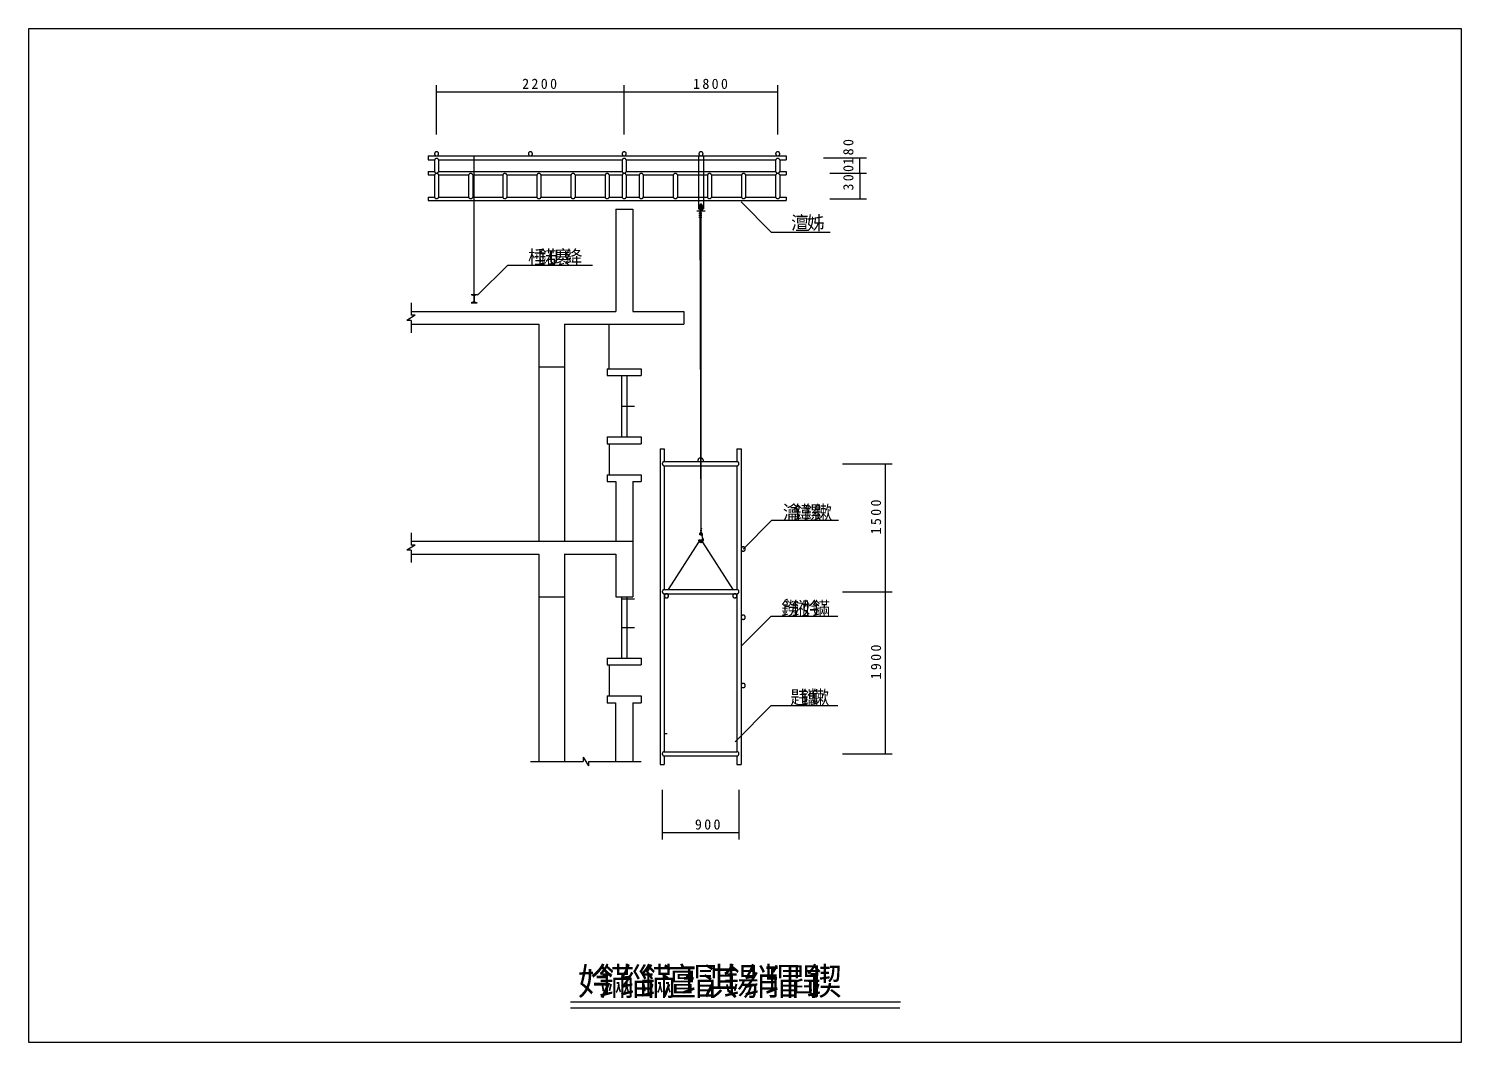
# Model space of a CAD drawing. Header units: metres. Extents: x 0 to 420, y 0 to 297.
import ezdxf

# ---------------------------------------------------------------- set-up
doc = ezdxf.new("R2010")
doc.units = ezdxf.units.M
doc.layers.add(' ', color=7, linetype='Continuous')
doc.layers.add('1651', color=7, linetype='Continuous')

msp = doc.modelspace()

# ---------------------------------------------------------------- linework, layer by layer
at = {"layer": ' '}
for p, q in [((119.59, 265.95), (119.59, 280.45)), ((119.59, 278.45), (174.59, 278.45)), ((174.59, 265.95), (174.59, 280.45)), ((174.59, 265.95), (174.59, 280.45)), ((174.59, 278.45), (219.59, 278.45)), ((219.59, 265.95), (219.59, 280.45)), ((117.1, 259.73), (222.09, 259.73)), ((117.1, 259.73), (117.1, 258.53)), ((117.1, 258.53), (118.99, 258.53)), ((118.99, 258.53), (118.99, 255.13)), ((120.19, 258.53), (173.99, 258.53)), ((120.19, 258.53), (120.19, 255.13)), ((130.59, 216.63), (130.59, 259.73)), ((173.99, 258.53), (173.99, 255.13)), ((175.19, 258.53), (218.99, 258.53)), ((175.19, 258.53), (175.19, 255.13)), ((196.34, 259.73), (196.34, 244.23)), ((196.34, 259.73), (197.84, 259.73)), ((197.84, 259.73), (197.84, 244.23)), ((218.99, 258.53), (218.99, 255.13)), ((220.19, 258.53), (222.09, 258.53)), ((220.19, 258.53), (220.19, 255.13)), ((222.09, 259.73), (222.09, 258.53)), ((233.03, 259.13), (245.65, 259.13)), ((243.65, 254.63), (243.65, 259.13)), ((117.1, 255.13), (117.1, 254.13)), ((117.1, 255.13), (118.99, 255.13)), ((117.1, 254.13), (118.99, 254.13)), ((118.99, 254.13), (118.99, 247.63)), ((120.19, 255.13), (173.99, 255.13)), ((120.19, 254.13), (120.19, 247.63)), ((120.19, 254.13), (128.99, 254.13)), ((128.99, 254.13), (128.99, 247.63)), ((130.19, 254.13), (130.19, 247.63)), ((130.19, 254.13), (138.99, 254.13)), ((138.99, 254.13), (138.99, 247.63)), ((140.19, 254.13), (148.99, 254.13)), ((140.19, 254.13), (140.19, 247.63)), ((148.99, 254.13), (148.99, 247.63)), ((150.19, 254.13), (158.99, 254.13)), ((150.19, 254.13), (150.19, 247.63)), ((158.99, 254.13), (158.99, 247.63)), ((160.19, 254.13), (168.99, 254.13)), ((160.19, 254.13), (160.19, 247.63)), ((168.99, 254.13), (168.99, 247.63)), ((170.19, 254.13), (173.99, 254.13)), ((170.19, 254.13), (170.19, 247.63)), ((173.99, 254.13), (173.99, 247.63)), ((175.19, 255.13), (218.99, 255.13)), ((175.19, 254.13), (178.99, 254.13)), ((175.19, 254.13), (175.19, 247.63)), ((178.99, 254.13), (178.99, 247.63)), ((180.19, 254.13), (180.19, 247.63)), ((180.19, 254.13), (188.99, 254.13)), ((188.99, 254.13), (188.99, 247.63)), ((190.19, 254.13), (198.99, 254.13)), ((190.19, 254.13), (190.19, 247.63)), ((198.99, 254.13), (198.99, 247.63)), ((200.19, 254.13), (208.99, 254.13)), ((200.19, 254.13), (200.19, 247.63)), ((208.99, 254.13), (208.99, 247.63)), ((210.19, 254.13), (218.99, 254.13)), ((210.19, 254.13), (210.19, 247.63)), ((218.99, 254.13), (218.99, 247.63)), ((220.19, 255.13), (222.09, 255.13)), ((220.19, 254.13), (222.09, 254.13)), ((220.19, 254.13), (220.19, 247.63)), ((222.09, 255.13), (222.09, 254.13)), ((234.91, 254.63), (245.65, 254.63)), ((234.91, 254.63), (245.65, 254.63)), ((243.65, 254.63), (243.65, 247.13)), ((117.1, 247.63), (118.99, 247.63)), ((117.1, 247.63), (117.1, 246.63)), ((117.1, 246.63), (222.09, 246.63)), ((120.19, 247.63), (128.99, 247.63)), ((130.19, 247.63), (138.99, 247.63)), ((140.19, 247.63), (148.99, 247.63)), ((150.19, 247.63), (158.99, 247.63)), ((160.19, 247.63), (168.99, 247.63)), ((170.19, 247.63), (173.99, 247.63)), ((175.19, 247.63), (178.99, 247.63)), ((180.19, 247.63), (188.99, 247.63)), ((190.19, 247.63), (198.99, 247.63)), ((195.84, 243.61), (198.34, 243.61)), ((196.34, 244.23), (197.84, 244.23)), ((196.73, 245.23), (197.09, 148.92)), ((197.09, 245.23), (197.09, 148.92)), ((197.09, 245.23), (197.09, 243.61)), ((197.45, 245.23), (197.45, 243.61)), ((200.19, 247.63), (208.99, 247.63)), ((208.84, 246.23), (217.68, 237.39)), ((210.19, 247.63), (218.99, 247.63)), ((220.19, 247.63), (222.09, 247.63)), ((222.09, 247.63), (222.09, 246.63)), ((234.91, 247.13), (245.65, 247.13)), ((196.48, 242.98), (197.34, 242.98)), ((196.48, 242.36), (197.34, 242.36)), ((196.48, 241.73), (197.34, 241.73)), ((217.68, 237.39), (234.98, 237.39)), ((131.59, 218.87), (140.43, 227.71)), ((140.43, 227.71), (165.32, 227.71)), ((129.74, 219.13), (130.43, 218.84)), ((129.74, 219.13), (131.44, 219.13)), ((130.53, 218.69), (130.53, 217.07)), ((130.64, 218.69), (130.64, 217.07)), ((131.44, 219.13), (130.74, 218.84)), ((130.43, 216.92), (129.74, 216.63)), ((129.74, 216.63), (131.44, 216.63)), ((130.74, 216.92), (131.44, 216.63)), ((185.14, 173.89), (185.14, 81.39)), ((185.14, 173.89), (186.34, 173.89)), ((186.34, 173.89), (186.34, 170.14)), ((207.64, 173.89), (207.64, 170.14)), ((207.64, 173.89), (208.84, 173.89)), ((208.84, 173.89), (208.84, 81.39)), ((186.34, 170.14), (207.64, 170.14)), ((186.34, 168.94), (186.34, 132.64)), ((186.34, 168.94), (207.64, 168.94)), ((207.64, 168.94), (207.64, 132.64)), ((238.63, 169.54), (253.13, 169.54)), ((251.13, 169.54), (251.13, 132.04)), ((209.47, 144.54), (217.88, 152.96)), ((217.88, 152.96), (237.45, 152.96)), ((196.84, 149.92), (197.34, 149.92)), ((197.09, 149.92), (197.34, 150.76)), ((187.59, 132.64), (196.44, 146.5)), ((197.54, 146.5), (206.39, 132.64)), ((186.34, 132.64), (207.64, 132.64)), ((186.34, 131.44), (186.34, 85.14)), ((186.34, 131.44), (207.64, 131.44)), ((207.64, 131.44), (207.64, 85.14)), ((238.63, 132.04), (253.13, 132.04)), ((238.63, 132.04), (253.13, 132.04)), ((251.13, 132.04), (251.13, 84.54)), ((208.84, 116.08), (217.68, 124.91)), ((217.68, 124.91), (237.25, 124.91)), ((207.07, 88.05), (217.68, 98.67)), ((217.68, 98.67), (237.25, 98.67)), ((186.34, 90.52), (187.22, 90.52)), ((186.34, 85.14), (207.64, 85.14)), ((238.63, 84.54), (253.13, 84.54)), ((185.14, 81.39), (186.34, 81.39)), ((186.34, 83.94), (207.64, 83.94)), ((186.34, 83.94), (186.34, 81.39)), ((207.64, 83.94), (207.64, 81.39)), ((207.64, 81.39), (208.84, 81.39)), ((185.74, 73.94), (185.74, 59.44)), ((208.24, 73.94), (208.24, 59.44)), ((185.74, 61.44), (208.24, 61.44))]:
    msp.add_line(p, q, dxfattribs=at)
for points in [[(120.19, 260.33), (120.19, 260.39), (120.18, 260.45), (120.16, 260.51), (120.14, 260.56), (120.12, 260.62), (120.09, 260.67), (120.05, 260.71), (120.01, 260.76), (119.97, 260.8), (119.92, 260.83), (119.87, 260.86), (119.82, 260.89), (119.76, 260.91), (119.71, 260.92), (119.65, 260.93), (119.59, 260.93), (119.53, 260.93), (119.47, 260.92), (119.41, 260.91), (119.36, 260.89), (119.31, 260.86), (119.25, 260.83), (119.21, 260.8), (119.16, 260.76), (119.12, 260.71), (119.09, 260.67), (119.06, 260.62), (119.03, 260.56), (119.01, 260.51), (119, 260.45), (118.99, 260.39), (118.99, 260.33), (118.99, 260.27), (119, 260.22), (119.01, 260.16), (119.03, 260.1), (119.06, 260.05), (119.09, 260), (119.12, 259.95), (119.16, 259.91), (119.21, 259.87), (119.25, 259.83), (119.31, 259.8), (119.36, 259.78), (119.41, 259.76), (119.47, 259.74), (119.53, 259.74), (119.59, 259.73), (119.65, 259.74), (119.71, 259.74), (119.76, 259.76), (119.82, 259.78), (119.87, 259.8), (119.92, 259.83), (119.97, 259.87), (120.01, 259.91), (120.05, 259.95), (120.09, 260), (120.12, 260.05), (120.14, 260.1), (120.16, 260.16), (120.18, 260.22), (120.19, 260.27), (120.19, 260.33)], [(147.69, 260.33), (147.69, 260.39), (147.68, 260.45), (147.66, 260.51), (147.64, 260.56), (147.62, 260.62), (147.59, 260.67), (147.55, 260.71), (147.51, 260.76), (147.47, 260.8), (147.42, 260.83), (147.37, 260.86), (147.32, 260.89), (147.26, 260.91), (147.21, 260.92), (147.15, 260.93), (147.09, 260.93), (147.03, 260.93), (146.97, 260.92), (146.91, 260.91), (146.86, 260.89), (146.81, 260.86), (146.75, 260.83), (146.71, 260.8), (146.66, 260.76), (146.62, 260.71), (146.59, 260.67), (146.56, 260.62), (146.53, 260.56), (146.51, 260.51), (146.5, 260.45), (146.49, 260.39), (146.49, 260.33), (146.49, 260.27), (146.5, 260.22), (146.51, 260.16), (146.53, 260.1), (146.56, 260.05), (146.59, 260), (146.62, 259.95), (146.66, 259.91), (146.71, 259.87), (146.75, 259.83), (146.81, 259.8), (146.86, 259.78), (146.91, 259.76), (146.97, 259.74), (147.03, 259.74), (147.09, 259.73), (147.15, 259.74), (147.21, 259.74), (147.26, 259.76), (147.32, 259.78), (147.37, 259.8), (147.42, 259.83), (147.47, 259.87), (147.51, 259.91), (147.55, 259.95), (147.59, 260), (147.62, 260.05), (147.64, 260.1), (147.66, 260.16), (147.68, 260.22), (147.69, 260.27), (147.69, 260.33)], [(175.19, 260.33), (175.19, 260.39), (175.18, 260.45), (175.16, 260.51), (175.14, 260.56), (175.12, 260.62), (175.09, 260.67), (175.05, 260.71), (175.01, 260.76), (174.97, 260.8), (174.92, 260.83), (174.87, 260.86), (174.82, 260.89), (174.76, 260.91), (174.71, 260.92), (174.65, 260.93), (174.59, 260.93), (174.53, 260.93), (174.47, 260.92), (174.41, 260.91), (174.36, 260.89), (174.31, 260.86), (174.25, 260.83), (174.21, 260.8), (174.16, 260.76), (174.12, 260.71), (174.09, 260.67), (174.06, 260.62), (174.03, 260.56), (174.01, 260.51), (174, 260.45), (173.99, 260.39), (173.99, 260.33), (173.99, 260.27), (174, 260.22), (174.01, 260.16), (174.03, 260.1), (174.06, 260.05), (174.09, 260), (174.12, 259.95), (174.16, 259.91), (174.21, 259.87), (174.25, 259.83), (174.31, 259.8), (174.36, 259.78), (174.41, 259.76), (174.47, 259.74), (174.53, 259.74), (174.59, 259.73), (174.65, 259.74), (174.71, 259.74), (174.76, 259.76), (174.82, 259.78), (174.87, 259.8), (174.92, 259.83), (174.97, 259.87), (175.01, 259.91), (175.05, 259.95), (175.09, 260), (175.12, 260.05), (175.14, 260.1), (175.16, 260.16), (175.18, 260.22), (175.19, 260.27), (175.19, 260.33)], [(197.69, 260.33), (197.69, 260.39), (197.68, 260.45), (197.66, 260.51), (197.64, 260.56), (197.62, 260.62), (197.59, 260.67), (197.55, 260.71), (197.51, 260.76), (197.47, 260.8), (197.42, 260.83), (197.37, 260.86), (197.32, 260.89), (197.26, 260.91), (197.21, 260.92), (197.15, 260.93), (197.09, 260.93), (197.03, 260.93), (196.97, 260.92), (196.91, 260.91), (196.86, 260.89), (196.81, 260.86), (196.75, 260.83), (196.71, 260.8), (196.66, 260.76), (196.62, 260.71), (196.59, 260.67), (196.56, 260.62), (196.53, 260.56), (196.51, 260.51), (196.5, 260.45), (196.49, 260.39), (196.49, 260.33), (196.49, 260.27), (196.5, 260.22), (196.51, 260.16), (196.53, 260.1), (196.56, 260.05), (196.59, 260), (196.62, 259.95), (196.66, 259.91), (196.71, 259.87), (196.75, 259.83), (196.81, 259.8), (196.86, 259.78), (196.91, 259.76), (196.97, 259.74), (197.03, 259.74), (197.09, 259.73), (197.15, 259.74), (197.21, 259.74), (197.26, 259.76), (197.32, 259.78), (197.37, 259.8), (197.42, 259.83), (197.47, 259.87), (197.51, 259.91), (197.55, 259.95), (197.59, 260), (197.62, 260.05), (197.64, 260.1), (197.66, 260.16), (197.68, 260.22), (197.69, 260.27), (197.69, 260.33)], [(220.19, 260.33), (220.19, 260.39), (220.18, 260.45), (220.16, 260.51), (220.14, 260.56), (220.12, 260.62), (220.09, 260.67), (220.05, 260.71), (220.01, 260.76), (219.97, 260.8), (219.92, 260.83), (219.87, 260.86), (219.82, 260.89), (219.76, 260.91), (219.71, 260.92), (219.65, 260.93), (219.59, 260.93), (219.53, 260.93), (219.47, 260.92), (219.41, 260.91), (219.36, 260.89), (219.31, 260.86), (219.25, 260.83), (219.21, 260.8), (219.16, 260.76), (219.12, 260.71), (219.09, 260.67), (219.06, 260.62), (219.03, 260.56), (219.01, 260.51), (219, 260.45), (218.99, 260.39), (218.99, 260.33), (218.99, 260.27), (219, 260.22), (219.01, 260.16), (219.03, 260.1), (219.06, 260.05), (219.09, 260), (219.12, 259.95), (219.16, 259.91), (219.21, 259.87), (219.25, 259.83), (219.31, 259.8), (219.36, 259.78), (219.41, 259.76), (219.47, 259.74), (219.53, 259.74), (219.59, 259.73), (219.65, 259.74), (219.71, 259.74), (219.76, 259.76), (219.82, 259.78), (219.87, 259.8), (219.92, 259.83), (219.97, 259.87), (220.01, 259.91), (220.05, 259.95), (220.09, 260), (220.12, 260.05), (220.14, 260.1), (220.16, 260.16), (220.18, 260.22), (220.19, 260.27), (220.19, 260.33)], [(120.19, 258.53), (120.17, 258.58), (120.14, 258.64), (120.11, 258.69), (120.08, 258.74), (120.03, 258.79), (119.99, 258.83), (119.94, 258.86), (119.89, 258.9), (119.83, 258.92), (119.77, 258.94), (119.71, 258.96), (119.65, 258.97), (119.59, 258.97), (119.53, 258.97), (119.47, 258.96), (119.41, 258.94), (119.35, 258.92), (119.29, 258.9), (119.24, 258.86), (119.19, 258.83), (119.14, 258.79), (119.1, 258.74), (119.06, 258.69), (119.03, 258.64), (119.01, 258.58), (118.99, 258.53)], [(175.19, 258.53), (175.17, 258.58), (175.14, 258.64), (175.11, 258.69), (175.08, 258.74), (175.03, 258.79), (174.99, 258.83), (174.94, 258.86), (174.89, 258.9), (174.83, 258.92), (174.77, 258.94), (174.71, 258.96), (174.65, 258.97), (174.59, 258.97), (174.53, 258.97), (174.47, 258.96), (174.41, 258.94), (174.35, 258.92), (174.29, 258.9), (174.24, 258.86), (174.19, 258.83), (174.14, 258.79), (174.1, 258.74), (174.06, 258.69), (174.03, 258.64), (174.01, 258.58), (173.99, 258.53)], [(220.19, 258.53), (220.17, 258.58), (220.14, 258.64), (220.11, 258.69), (220.08, 258.74), (220.03, 258.79), (219.99, 258.83), (219.94, 258.86), (219.89, 258.9), (219.83, 258.92), (219.77, 258.94), (219.71, 258.96), (219.65, 258.97), (219.59, 258.97), (219.53, 258.97), (219.47, 258.96), (219.41, 258.94), (219.35, 258.92), (219.29, 258.9), (219.24, 258.86), (219.19, 258.83), (219.14, 258.79), (219.1, 258.74), (219.06, 258.69), (219.03, 258.64), (219.01, 258.58), (218.99, 258.53)], [(118.99, 255.13), (119.01, 255.08), (119.03, 255.03), (119.06, 254.97), (119.1, 254.93), (119.14, 254.88), (119.19, 254.84), (119.24, 254.8), (119.29, 254.77), (119.35, 254.74), (119.41, 254.72), (119.47, 254.71), (119.53, 254.7), (119.59, 254.69), (119.65, 254.7), (119.71, 254.71), (119.77, 254.72), (119.83, 254.74), (119.89, 254.77), (119.94, 254.8), (119.99, 254.84), (120.03, 254.88), (120.08, 254.93), (120.11, 254.97), (120.14, 255.03), (120.17, 255.08), (120.19, 255.13)], [(120.19, 254.13), (120.17, 254.18), (120.14, 254.24), (120.11, 254.29), (120.08, 254.34), (120.03, 254.39), (119.99, 254.43), (119.94, 254.46), (119.89, 254.5), (119.83, 254.52), (119.77, 254.54), (119.71, 254.56), (119.65, 254.57), (119.59, 254.57), (119.53, 254.57), (119.47, 254.56), (119.41, 254.54), (119.35, 254.52), (119.29, 254.5), (119.24, 254.46), (119.19, 254.43), (119.14, 254.39), (119.1, 254.34), (119.06, 254.29), (119.03, 254.24), (119.01, 254.18), (118.99, 254.13)], [(130.19, 254.13), (130.17, 254.18), (130.14, 254.24), (130.11, 254.29), (130.08, 254.34), (130.03, 254.39), (129.99, 254.43), (129.94, 254.46), (129.89, 254.5), (129.83, 254.52), (129.77, 254.54), (129.71, 254.56), (129.65, 254.57), (129.59, 254.57), (129.53, 254.57), (129.47, 254.56), (129.41, 254.54), (129.35, 254.52), (129.29, 254.5), (129.24, 254.46), (129.19, 254.43), (129.14, 254.39), (129.1, 254.34), (129.06, 254.29), (129.03, 254.24), (129.01, 254.18), (128.99, 254.13)], [(140.19, 254.13), (140.17, 254.18), (140.14, 254.24), (140.11, 254.29), (140.08, 254.34), (140.03, 254.39), (139.99, 254.43), (139.94, 254.46), (139.89, 254.5), (139.83, 254.52), (139.77, 254.54), (139.71, 254.56), (139.65, 254.57), (139.59, 254.57), (139.53, 254.57), (139.47, 254.56), (139.41, 254.54), (139.35, 254.52), (139.29, 254.5), (139.24, 254.46), (139.19, 254.43), (139.14, 254.39), (139.1, 254.34), (139.06, 254.29), (139.03, 254.24), (139.01, 254.18), (138.99, 254.13)], [(150.19, 254.13), (150.17, 254.18), (150.14, 254.24), (150.11, 254.29), (150.08, 254.34), (150.03, 254.39), (149.99, 254.43), (149.94, 254.46), (149.89, 254.5), (149.83, 254.52), (149.77, 254.54), (149.71, 254.56), (149.65, 254.57), (149.59, 254.57), (149.53, 254.57), (149.47, 254.56), (149.41, 254.54), (149.35, 254.52), (149.29, 254.5), (149.24, 254.46), (149.19, 254.43), (149.14, 254.39), (149.1, 254.34), (149.06, 254.29), (149.03, 254.24), (149.01, 254.18), (148.99, 254.13)], [(160.19, 254.13), (160.17, 254.18), (160.14, 254.24), (160.11, 254.29), (160.08, 254.34), (160.03, 254.39), (159.99, 254.43), (159.94, 254.46), (159.89, 254.5), (159.83, 254.52), (159.77, 254.54), (159.71, 254.56), (159.65, 254.57), (159.59, 254.57), (159.53, 254.57), (159.47, 254.56), (159.41, 254.54), (159.35, 254.52), (159.29, 254.5), (159.24, 254.46), (159.19, 254.43), (159.14, 254.39), (159.1, 254.34), (159.06, 254.29), (159.03, 254.24), (159.01, 254.18), (158.99, 254.13)], [(170.19, 254.13), (170.17, 254.18), (170.14, 254.24), (170.11, 254.29), (170.08, 254.34), (170.03, 254.39), (169.99, 254.43), (169.94, 254.46), (169.89, 254.5), (169.83, 254.52), (169.77, 254.54), (169.71, 254.56), (169.65, 254.57), (169.59, 254.57), (169.53, 254.57), (169.47, 254.56), (169.41, 254.54), (169.35, 254.52), (169.29, 254.5), (169.24, 254.46), (169.19, 254.43), (169.14, 254.39), (169.1, 254.34), (169.06, 254.29), (169.03, 254.24), (169.01, 254.18), (168.99, 254.13)], [(173.99, 255.13), (174.01, 255.08), (174.03, 255.03), (174.06, 254.97), (174.1, 254.93), (174.14, 254.88), (174.19, 254.84), (174.24, 254.8), (174.29, 254.77), (174.35, 254.74), (174.41, 254.72), (174.47, 254.71), (174.53, 254.7), (174.59, 254.69), (174.65, 254.7), (174.71, 254.71), (174.77, 254.72), (174.83, 254.74), (174.89, 254.77), (174.94, 254.8), (174.99, 254.84), (175.03, 254.88), (175.08, 254.93), (175.11, 254.97), (175.14, 255.03), (175.17, 255.08), (175.19, 255.13)], [(175.19, 254.13), (175.17, 254.18), (175.14, 254.24), (175.11, 254.29), (175.08, 254.34), (175.03, 254.39), (174.99, 254.43), (174.94, 254.46), (174.89, 254.5), (174.83, 254.52), (174.77, 254.54), (174.71, 254.56), (174.65, 254.57), (174.59, 254.57), (174.53, 254.57), (174.47, 254.56), (174.41, 254.54), (174.35, 254.52), (174.29, 254.5), (174.24, 254.46), (174.19, 254.43), (174.14, 254.39), (174.1, 254.34), (174.06, 254.29), (174.03, 254.24), (174.01, 254.18), (173.99, 254.13)], [(180.19, 254.13), (180.17, 254.18), (180.14, 254.24), (180.11, 254.29), (180.08, 254.34), (180.03, 254.39), (179.99, 254.43), (179.94, 254.46), (179.89, 254.5), (179.83, 254.52), (179.77, 254.54), (179.71, 254.56), (179.65, 254.57), (179.59, 254.57), (179.53, 254.57), (179.47, 254.56), (179.41, 254.54), (179.35, 254.52), (179.29, 254.5), (179.24, 254.46), (179.19, 254.43), (179.14, 254.39), (179.1, 254.34), (179.06, 254.29), (179.03, 254.24), (179.01, 254.18), (178.99, 254.13)], [(190.19, 254.13), (190.17, 254.18), (190.14, 254.24), (190.11, 254.29), (190.08, 254.34), (190.03, 254.39), (189.99, 254.43), (189.94, 254.46), (189.89, 254.5), (189.83, 254.52), (189.77, 254.54), (189.71, 254.56), (189.65, 254.57), (189.59, 254.57), (189.53, 254.57), (189.47, 254.56), (189.41, 254.54), (189.35, 254.52), (189.29, 254.5), (189.24, 254.46), (189.19, 254.43), (189.14, 254.39), (189.1, 254.34), (189.06, 254.29), (189.03, 254.24), (189.01, 254.18), (188.99, 254.13)], [(200.19, 254.13), (200.17, 254.18), (200.14, 254.24), (200.11, 254.29), (200.08, 254.34), (200.03, 254.39), (199.99, 254.43), (199.94, 254.46), (199.89, 254.5), (199.83, 254.52), (199.77, 254.54), (199.71, 254.56), (199.65, 254.57), (199.59, 254.57), (199.53, 254.57), (199.47, 254.56), (199.41, 254.54), (199.35, 254.52), (199.29, 254.5), (199.24, 254.46), (199.19, 254.43), (199.14, 254.39), (199.1, 254.34), (199.06, 254.29), (199.03, 254.24), (199.01, 254.18), (198.99, 254.13)], [(210.19, 254.13), (210.17, 254.18), (210.14, 254.24), (210.11, 254.29), (210.08, 254.34), (210.03, 254.39), (209.99, 254.43), (209.94, 254.46), (209.89, 254.5), (209.83, 254.52), (209.77, 254.54), (209.71, 254.56), (209.65, 254.57), (209.59, 254.57), (209.53, 254.57), (209.47, 254.56), (209.41, 254.54), (209.35, 254.52), (209.29, 254.5), (209.24, 254.46), (209.19, 254.43), (209.14, 254.39), (209.1, 254.34), (209.06, 254.29), (209.03, 254.24), (209.01, 254.18), (208.99, 254.13)], [(218.99, 255.13), (219.01, 255.08), (219.03, 255.03), (219.06, 254.97), (219.1, 254.93), (219.14, 254.88), (219.19, 254.84), (219.24, 254.8), (219.29, 254.77), (219.35, 254.74), (219.41, 254.72), (219.47, 254.71), (219.53, 254.7), (219.59, 254.69), (219.65, 254.7), (219.71, 254.71), (219.77, 254.72), (219.83, 254.74), (219.89, 254.77), (219.94, 254.8), (219.99, 254.84), (220.03, 254.88), (220.08, 254.93), (220.11, 254.97), (220.14, 255.03), (220.17, 255.08), (220.19, 255.13)], [(220.19, 254.13), (220.17, 254.18), (220.14, 254.24), (220.11, 254.29), (220.08, 254.34), (220.03, 254.39), (219.99, 254.43), (219.94, 254.46), (219.89, 254.5), (219.83, 254.52), (219.77, 254.54), (219.71, 254.56), (219.65, 254.57), (219.59, 254.57), (219.53, 254.57), (219.47, 254.56), (219.41, 254.54), (219.35, 254.52), (219.29, 254.5), (219.24, 254.46), (219.19, 254.43), (219.14, 254.39), (219.1, 254.34), (219.06, 254.29), (219.03, 254.24), (219.01, 254.18), (218.99, 254.13)], [(118.99, 247.63), (119.01, 247.58), (119.03, 247.53), (119.06, 247.47), (119.1, 247.43), (119.14, 247.38), (119.19, 247.34), (119.24, 247.3), (119.29, 247.27), (119.35, 247.24), (119.41, 247.22), (119.47, 247.21), (119.53, 247.2), (119.59, 247.19), (119.65, 247.2), (119.71, 247.21), (119.77, 247.22), (119.83, 247.24), (119.89, 247.27), (119.94, 247.3), (119.99, 247.34), (120.03, 247.38), (120.08, 247.43), (120.11, 247.47), (120.14, 247.53), (120.17, 247.58), (120.19, 247.63)], [(128.99, 247.63), (129.01, 247.58), (129.03, 247.53), (129.06, 247.47), (129.1, 247.43), (129.14, 247.38), (129.19, 247.34), (129.24, 247.3), (129.29, 247.27), (129.35, 247.24), (129.41, 247.22), (129.47, 247.21), (129.53, 247.2), (129.59, 247.19), (129.65, 247.2), (129.71, 247.21), (129.77, 247.22), (129.83, 247.24), (129.89, 247.27), (129.94, 247.3), (129.99, 247.34), (130.03, 247.38), (130.08, 247.43), (130.11, 247.47), (130.14, 247.53), (130.17, 247.58), (130.19, 247.63)], [(138.99, 247.63), (139.01, 247.58), (139.03, 247.53), (139.06, 247.47), (139.1, 247.43), (139.14, 247.38), (139.19, 247.34), (139.24, 247.3), (139.29, 247.27), (139.35, 247.24), (139.41, 247.22), (139.47, 247.21), (139.53, 247.2), (139.59, 247.19), (139.65, 247.2), (139.71, 247.21), (139.77, 247.22), (139.83, 247.24), (139.89, 247.27), (139.94, 247.3), (139.99, 247.34), (140.03, 247.38), (140.08, 247.43), (140.11, 247.47), (140.14, 247.53), (140.17, 247.58), (140.19, 247.63)], [(148.99, 247.63), (149.01, 247.58), (149.03, 247.53), (149.06, 247.47), (149.1, 247.43), (149.14, 247.38), (149.19, 247.34), (149.24, 247.3), (149.29, 247.27), (149.35, 247.24), (149.41, 247.22), (149.47, 247.21), (149.53, 247.2), (149.59, 247.19), (149.65, 247.2), (149.71, 247.21), (149.77, 247.22), (149.83, 247.24), (149.89, 247.27), (149.94, 247.3), (149.99, 247.34), (150.03, 247.38), (150.08, 247.43), (150.11, 247.47), (150.14, 247.53), (150.17, 247.58), (150.19, 247.63)], [(158.99, 247.63), (159.01, 247.58), (159.03, 247.53), (159.06, 247.47), (159.1, 247.43), (159.14, 247.38), (159.19, 247.34), (159.24, 247.3), (159.29, 247.27), (159.35, 247.24), (159.41, 247.22), (159.47, 247.21), (159.53, 247.2), (159.59, 247.19), (159.65, 247.2), (159.71, 247.21), (159.77, 247.22), (159.83, 247.24), (159.89, 247.27), (159.94, 247.3), (159.99, 247.34), (160.03, 247.38), (160.08, 247.43), (160.11, 247.47), (160.14, 247.53), (160.17, 247.58), (160.19, 247.63)], [(168.99, 247.63), (169.01, 247.58), (169.03, 247.53), (169.06, 247.47), (169.1, 247.43), (169.14, 247.38), (169.19, 247.34), (169.24, 247.3), (169.29, 247.27), (169.35, 247.24), (169.41, 247.22), (169.47, 247.21), (169.53, 247.2), (169.59, 247.19), (169.65, 247.2), (169.71, 247.21), (169.77, 247.22), (169.83, 247.24), (169.89, 247.27), (169.94, 247.3), (169.99, 247.34), (170.03, 247.38), (170.08, 247.43), (170.11, 247.47), (170.14, 247.53), (170.17, 247.58), (170.19, 247.63)], [(173.99, 247.63), (174.01, 247.58), (174.03, 247.53), (174.06, 247.47), (174.1, 247.43), (174.14, 247.38), (174.19, 247.34), (174.24, 247.3), (174.29, 247.27), (174.35, 247.24), (174.41, 247.22), (174.47, 247.21), (174.53, 247.2), (174.59, 247.19), (174.65, 247.2), (174.71, 247.21), (174.77, 247.22), (174.83, 247.24), (174.89, 247.27), (174.94, 247.3), (174.99, 247.34), (175.03, 247.38), (175.08, 247.43), (175.11, 247.47), (175.14, 247.53), (175.17, 247.58), (175.19, 247.63)], [(178.99, 247.63), (179.01, 247.58), (179.03, 247.53), (179.06, 247.47), (179.1, 247.43), (179.14, 247.38), (179.19, 247.34), (179.24, 247.3), (179.29, 247.27), (179.35, 247.24), (179.41, 247.22), (179.47, 247.21), (179.53, 247.2), (179.59, 247.19), (179.65, 247.2), (179.71, 247.21), (179.77, 247.22), (179.83, 247.24), (179.89, 247.27), (179.94, 247.3), (179.99, 247.34), (180.03, 247.38), (180.08, 247.43), (180.11, 247.47), (180.14, 247.53), (180.17, 247.58), (180.19, 247.63)], [(188.99, 247.63), (189.01, 247.58), (189.03, 247.53), (189.06, 247.47), (189.1, 247.43), (189.14, 247.38), (189.19, 247.34), (189.24, 247.3), (189.29, 247.27), (189.35, 247.24), (189.41, 247.22), (189.47, 247.21), (189.53, 247.2), (189.59, 247.19), (189.65, 247.2), (189.71, 247.21), (189.77, 247.22), (189.83, 247.24), (189.89, 247.27), (189.94, 247.3), (189.99, 247.34), (190.03, 247.38), (190.08, 247.43), (190.11, 247.47), (190.14, 247.53), (190.17, 247.58), (190.19, 247.63)], [(197.45, 245.23), (197.45, 245.27), (197.44, 245.3), (197.43, 245.34), (197.42, 245.37), (197.41, 245.4), (197.39, 245.43), (197.37, 245.46), (197.34, 245.49), (197.32, 245.51), (197.29, 245.53), (197.26, 245.55), (197.23, 245.57), (197.19, 245.58), (197.16, 245.59), (197.12, 245.59), (197.09, 245.59), (197.05, 245.59), (197.02, 245.59), (196.98, 245.58), (196.95, 245.57), (196.92, 245.55), (196.89, 245.53), (196.86, 245.51), (196.83, 245.49), (196.81, 245.46), (196.79, 245.43), (196.77, 245.4), (196.75, 245.37), (196.74, 245.34), (196.73, 245.3), (196.73, 245.27), (196.73, 245.23), (196.73, 245.23)], [(197.34, 245.23), (197.34, 245.26), (197.33, 245.28), (197.33, 245.3), (197.32, 245.33), (197.31, 245.35), (197.3, 245.37), (197.28, 245.39), (197.26, 245.41), (197.25, 245.43), (197.23, 245.44), (197.21, 245.45), (197.18, 245.46), (197.16, 245.47), (197.14, 245.48), (197.11, 245.48), (197.09, 245.48), (197.06, 245.48), (197.04, 245.48), (197.02, 245.47), (196.99, 245.46), (196.97, 245.45), (196.95, 245.44), (196.93, 245.43), (196.91, 245.41), (196.89, 245.39), (196.88, 245.37), (196.87, 245.35), (196.86, 245.33), (196.85, 245.3), (196.84, 245.28), (196.84, 245.26), (196.84, 245.23), (196.84, 245.21), (196.84, 245.18), (196.85, 245.16), (196.86, 245.14), (196.87, 245.11), (196.88, 245.09), (196.89, 245.07), (196.91, 245.06), (196.93, 245.04), (196.95, 245.02), (196.97, 245.01), (196.99, 245), (197.02, 244.99), (197.04, 244.99), (197.06, 244.98), (197.09, 244.98), (197.11, 244.98), (197.14, 244.99), (197.16, 244.99), (197.18, 245), (197.21, 245.01), (197.23, 245.02), (197.25, 245.04), (197.26, 245.06), (197.28, 245.07), (197.3, 245.09), (197.31, 245.11), (197.32, 245.14), (197.33, 245.16), (197.33, 245.18), (197.34, 245.21), (197.34, 245.23)], [(198.99, 247.63), (199.01, 247.58), (199.03, 247.53), (199.06, 247.47), (199.1, 247.43), (199.14, 247.38), (199.19, 247.34), (199.24, 247.3), (199.29, 247.27), (199.35, 247.24), (199.41, 247.22), (199.47, 247.21), (199.53, 247.2), (199.59, 247.19), (199.65, 247.2), (199.71, 247.21), (199.77, 247.22), (199.83, 247.24), (199.89, 247.27), (199.94, 247.3), (199.99, 247.34), (200.03, 247.38), (200.08, 247.43), (200.11, 247.47), (200.14, 247.53), (200.17, 247.58), (200.19, 247.63)], [(208.99, 247.63), (209.01, 247.58), (209.03, 247.53), (209.06, 247.47), (209.1, 247.43), (209.14, 247.38), (209.19, 247.34), (209.24, 247.3), (209.29, 247.27), (209.35, 247.24), (209.41, 247.22), (209.47, 247.21), (209.53, 247.2), (209.59, 247.19), (209.65, 247.2), (209.71, 247.21), (209.77, 247.22), (209.83, 247.24), (209.89, 247.27), (209.94, 247.3), (209.99, 247.34), (210.03, 247.38), (210.08, 247.43), (210.11, 247.47), (210.14, 247.53), (210.17, 247.58), (210.19, 247.63)], [(218.99, 247.63), (219.01, 247.58), (219.03, 247.53), (219.06, 247.47), (219.1, 247.43), (219.14, 247.38), (219.19, 247.34), (219.24, 247.3), (219.29, 247.27), (219.35, 247.24), (219.41, 247.22), (219.47, 247.21), (219.53, 247.2), (219.59, 247.19), (219.65, 247.2), (219.71, 247.21), (219.77, 247.22), (219.83, 247.24), (219.89, 247.27), (219.94, 247.3), (219.99, 247.34), (220.03, 247.38), (220.08, 247.43), (220.11, 247.47), (220.14, 247.53), (220.17, 247.58), (220.19, 247.63)], [(130.53, 218.69), (130.53, 218.71), (130.53, 218.72), (130.52, 218.74), (130.52, 218.75), (130.51, 218.77), (130.5, 218.78), (130.49, 218.79), (130.48, 218.81), (130.47, 218.82), (130.46, 218.83), (130.45, 218.83), (130.43, 218.84)], [(130.74, 218.84), (130.73, 218.83), (130.72, 218.83), (130.7, 218.82), (130.69, 218.81), (130.68, 218.79), (130.67, 218.78), (130.66, 218.77), (130.66, 218.75), (130.65, 218.74), (130.65, 218.72), (130.64, 218.71), (130.64, 218.69), (130.64, 218.69)], [(130.43, 216.92), (130.45, 216.93), (130.46, 216.94), (130.47, 216.95), (130.48, 216.96), (130.49, 216.97), (130.5, 216.98), (130.51, 217), (130.52, 217.01), (130.52, 217.03), (130.53, 217.04), (130.53, 217.06), (130.53, 217.07)], [(130.64, 217.07), (130.64, 217.06), (130.65, 217.04), (130.65, 217.03), (130.66, 217.01), (130.66, 217), (130.67, 216.98), (130.68, 216.97), (130.69, 216.96), (130.7, 216.95), (130.72, 216.94), (130.73, 216.93), (130.74, 216.92)], [(186.34, 170.14), (186.28, 170.14), (186.23, 170.13), (186.17, 170.12), (186.11, 170.1), (186.06, 170.07), (186.01, 170.04), (185.96, 170.01), (185.92, 169.97), (185.88, 169.93), (185.84, 169.88), (185.81, 169.83), (185.79, 169.77), (185.77, 169.72), (185.75, 169.66), (185.75, 169.6), (185.74, 169.54), (185.75, 169.49), (185.75, 169.43), (185.77, 169.37), (185.79, 169.32), (185.81, 169.26), (185.84, 169.21), (185.88, 169.16), (185.92, 169.12), (185.96, 169.08), (186.01, 169.05), (186.06, 169.02), (186.11, 168.99), (186.17, 168.97), (186.23, 168.96), (186.28, 168.95), (186.34, 168.94)], [(197.82, 170.39), (197.81, 170.48), (197.8, 170.56), (197.78, 170.63), (197.76, 170.71), (197.72, 170.78), (197.68, 170.85), (197.63, 170.92), (197.58, 170.98), (197.52, 171.03), (197.45, 171.08), (197.38, 171.12), (197.31, 171.16), (197.23, 171.18), (197.15, 171.2), (197.07, 171.22), (196.99, 171.22), (196.91, 171.22), (196.83, 171.2), (196.75, 171.18), (196.68, 171.16), (196.6, 171.12), (196.53, 171.08), (196.47, 171.03), (196.41, 170.98), (196.36, 170.92), (196.31, 170.85), (196.27, 170.78), (196.23, 170.71), (196.2, 170.63), (196.18, 170.56), (196.17, 170.48), (196.17, 170.39), (196.17, 170.39)], [(196.17, 170.39), (196.17, 170.31), (196.18, 170.23), (196.2, 170.16), (196.21, 170.14)], [(197.78, 170.14), (197.78, 170.16), (197.8, 170.23), (197.81, 170.31), (197.82, 170.39)], [(207.64, 168.94), (207.7, 168.95), (207.76, 168.96), (207.82, 168.97), (207.87, 168.99), (207.93, 169.02), (207.98, 169.05), (208.02, 169.08), (208.07, 169.12), (208.11, 169.16), (208.14, 169.21), (208.17, 169.26), (208.2, 169.32), (208.22, 169.37), (208.23, 169.43), (208.24, 169.49), (208.24, 169.54), (208.24, 169.6), (208.23, 169.66), (208.22, 169.72), (208.2, 169.77), (208.17, 169.83), (208.14, 169.88), (208.11, 169.93), (208.07, 169.97), (208.02, 170.01), (207.98, 170.04), (207.93, 170.07), (207.87, 170.1), (207.82, 170.12), (207.76, 170.13), (207.7, 170.14), (207.64, 170.14), (207.64, 170.14)], [(196.38, 147.19), (196.38, 147.13), (196.39, 147.06), (196.41, 146.99), (196.43, 146.92), (196.46, 146.86), (196.5, 146.8), (196.54, 146.74), (196.58, 146.69), (196.64, 146.64), (196.69, 146.6), (196.75, 146.57), (196.82, 146.54), (196.88, 146.51), (196.95, 146.5), (197.02, 146.49), (197.09, 146.48), (197.16, 146.49), (197.23, 146.5), (197.29, 146.51), (197.36, 146.54), (197.42, 146.57), (197.48, 146.6), (197.54, 146.64), (197.59, 146.69), (197.64, 146.74), (197.68, 146.8), (197.72, 146.86), (197.75, 146.92), (197.77, 146.99), (197.79, 147.06), (197.8, 147.13), (197.8, 147.19), (197.8, 147.26), (197.79, 147.33), (197.77, 147.4), (197.75, 147.47), (197.72, 147.53), (197.68, 147.59), (197.64, 147.64)], [(197.47, 148.77), (197.48, 148.8), (197.49, 148.84), (197.5, 148.88), (197.5, 148.92), (197.5, 148.96), (197.49, 149), (197.48, 149.04), (197.47, 149.08), (197.45, 149.11), (197.43, 149.15), (197.41, 149.18), (197.38, 149.21), (197.35, 149.24), (197.32, 149.26), (197.28, 149.28), (197.25, 149.3), (197.21, 149.31), (197.17, 149.32), (197.13, 149.33), (197.09, 149.33), (197.05, 149.33), (197.01, 149.32), (196.97, 149.31), (196.93, 149.3), (196.89, 149.28), (196.86, 149.26), (196.83, 149.24), (196.8, 149.21), (196.77, 149.18), (196.75, 149.15), (196.72, 149.11), (196.71, 149.08), (196.69, 149.04), (196.68, 149), (196.68, 148.96), (196.68, 148.92), (196.68, 148.88), (196.68, 148.84), (196.69, 148.8), (196.71, 148.76), (196.72, 148.73), (196.75, 148.69), (196.75, 148.68)], [(196.72, 147.28), (196.72, 147.27), (196.71, 147.23), (196.71, 147.19), (196.71, 147.16), (196.72, 147.12), (196.73, 147.09), (196.74, 147.05), (196.76, 147.02), (196.78, 146.99), (196.8, 146.96), (196.82, 146.93), (196.85, 146.91), (196.88, 146.88), (196.91, 146.86), (196.94, 146.85), (196.98, 146.84), (197.01, 146.83), (197.05, 146.82), (197.09, 146.82), (197.12, 146.82), (197.16, 146.83), (197.2, 146.84), (197.23, 146.85), (197.26, 146.86), (197.3, 146.88), (197.33, 146.91), (197.35, 146.93), (197.38, 146.96), (197.4, 146.99), (197.42, 147.02), (197.43, 147.05), (197.45, 147.09), (197.46, 147.12), (197.46, 147.16), (197.46, 147.19), (197.46, 147.23), (197.46, 147.27), (197.45, 147.3), (197.43, 147.34), (197.42, 147.37), (197.4, 147.4), (197.39, 147.42)], [(197.54, 146.5), (197.54, 146.56), (197.53, 146.61), (197.52, 146.66), (197.5, 146.71), (197.48, 146.76), (197.45, 146.81), (197.42, 146.85), (197.38, 146.89), (197.34, 146.93), (197.3, 146.96), (197.25, 146.99), (197.2, 147.01), (197.15, 147.03), (197.1, 147.04), (197.05, 147.05), (196.99, 147.05), (196.94, 147.05), (196.89, 147.04), (196.83, 147.03), (196.78, 147.01), (196.77, 147)], [(197.33, 148.92), (197.32, 148.94), (197.32, 148.97), (197.32, 148.99), (197.31, 149.01), (197.3, 149.03), (197.29, 149.05), (197.27, 149.07), (197.26, 149.09), (197.24, 149.1), (197.22, 149.12), (197.2, 149.13), (197.18, 149.14), (197.16, 149.15), (197.13, 149.15), (197.11, 149.16), (197.09, 149.16), (197.06, 149.16), (197.04, 149.15), (197.02, 149.15), (197, 149.14), (196.98, 149.13), (196.96, 149.12), (196.94, 149.1), (196.92, 149.09), (196.9, 149.07), (196.89, 149.05), (196.88, 149.03), (196.87, 149.01), (196.86, 148.99), (196.86, 148.97), (196.85, 148.94), (196.85, 148.92), (196.85, 148.9), (196.86, 148.87), (196.86, 148.85), (196.87, 148.83), (196.88, 148.81), (196.89, 148.79), (196.9, 148.77), (196.92, 148.75), (196.94, 148.74), (196.96, 148.72), (196.98, 148.71), (197, 148.7), (197.02, 148.69), (197.04, 148.69), (197.06, 148.68), (197.09, 148.68), (197.11, 148.68), (197.13, 148.69), (197.16, 148.69), (197.18, 148.7), (197.2, 148.71), (197.22, 148.72), (197.24, 148.74), (197.26, 148.75), (197.27, 148.77), (197.29, 148.79), (197.3, 148.81), (197.31, 148.83), (197.32, 148.85), (197.32, 148.87), (197.32, 148.9), (197.33, 148.92)], [(197.47, 148.77), (197.44, 148.69), (197.42, 148.58), (197.4, 148.47), (197.39, 148.35), (197.4, 148.24), (197.42, 148.13), (197.44, 148.02), (197.48, 147.92), (197.53, 147.82), (197.59, 147.72), (197.64, 147.64)], [(196.51, 146.77), (196.51, 146.76), (196.48, 146.71), (196.47, 146.66), (196.45, 146.61), (196.45, 146.56), (196.44, 146.5), (196.44, 146.5)], [(210.09, 144.54), (210.09, 144.61), (210.08, 144.67), (210.07, 144.73), (210.05, 144.78), (210.02, 144.84), (209.99, 144.89), (209.95, 144.94), (209.91, 144.99), (209.86, 145.03), (209.82, 145.06), (209.76, 145.1), (209.71, 145.12), (209.65, 145.14), (209.59, 145.16), (209.53, 145.17), (209.47, 145.17), (209.41, 145.17), (209.35, 145.16), (209.29, 145.14), (209.23, 145.12), (209.17, 145.1), (209.12, 145.06), (209.07, 145.03), (209.03, 144.99), (208.98, 144.94), (208.95, 144.89), (208.92, 144.84), (208.89, 144.78), (208.87, 144.73), (208.85, 144.67), (208.85, 144.61), (208.84, 144.54), (208.85, 144.48), (208.85, 144.42), (208.87, 144.36), (208.89, 144.31), (208.92, 144.25), (208.95, 144.2), (208.98, 144.15), (209.03, 144.1), (209.07, 144.06), (209.12, 144.03), (209.17, 143.99), (209.23, 143.97), (209.29, 143.95), (209.35, 143.93), (209.41, 143.92), (209.47, 143.92), (209.53, 143.92), (209.59, 143.93), (209.65, 143.95), (209.71, 143.97), (209.76, 143.99), (209.82, 144.03), (209.86, 144.06), (209.91, 144.1), (209.95, 144.15), (209.99, 144.2), (210.02, 144.25), (210.05, 144.31), (210.07, 144.36), (210.08, 144.42), (210.09, 144.48), (210.09, 144.54)], [(186.34, 132.64), (186.28, 132.64), (186.23, 132.63), (186.17, 132.62), (186.11, 132.6), (186.06, 132.57), (186.01, 132.54), (185.96, 132.51), (185.92, 132.47), (185.88, 132.43), (185.84, 132.38), (185.81, 132.33), (185.79, 132.27), (185.77, 132.22), (185.75, 132.16), (185.75, 132.1), (185.74, 132.04), (185.75, 131.99), (185.75, 131.93), (185.77, 131.87), (185.79, 131.82), (185.81, 131.76), (185.84, 131.71), (185.88, 131.66), (185.92, 131.62), (185.96, 131.58), (186.01, 131.55), (186.06, 131.52), (186.11, 131.49), (186.17, 131.47), (186.23, 131.46), (186.28, 131.45), (186.34, 131.44)], [(187.59, 130.82), (187.59, 130.88), (187.58, 130.94), (187.57, 131), (187.55, 131.06), (187.52, 131.11), (187.49, 131.17), (187.45, 131.22), (187.41, 131.26), (187.36, 131.3), (187.32, 131.34), (187.26, 131.37), (187.21, 131.4), (187.15, 131.42), (187.09, 131.43), (187.03, 131.44), (186.97, 131.44), (186.91, 131.44), (186.85, 131.43), (186.79, 131.42), (186.73, 131.4), (186.67, 131.37), (186.62, 131.34), (186.57, 131.3), (186.53, 131.26), (186.48, 131.22), (186.45, 131.17), (186.42, 131.11), (186.39, 131.06), (186.37, 131), (186.35, 130.94), (186.35, 130.88), (186.34, 130.82), (186.35, 130.76), (186.35, 130.7), (186.37, 130.64), (186.39, 130.58), (186.42, 130.53), (186.45, 130.47), (186.48, 130.42), (186.53, 130.38), (186.57, 130.34), (186.62, 130.3), (186.67, 130.27), (186.73, 130.24), (186.79, 130.22), (186.85, 130.21), (186.91, 130.2), (186.97, 130.19), (187.03, 130.2), (187.09, 130.21), (187.15, 130.22), (187.21, 130.24), (187.26, 130.27), (187.32, 130.3), (187.36, 130.34), (187.41, 130.38), (187.45, 130.42), (187.49, 130.47), (187.52, 130.53), (187.55, 130.58), (187.57, 130.64), (187.58, 130.7), (187.59, 130.76), (187.59, 130.82)], [(187.57, 130.82), (187.57, 130.88), (187.56, 130.94), (187.54, 130.99), (187.52, 131.05), (187.5, 131.1), (187.47, 131.15), (187.43, 131.2), (187.39, 131.24), (187.35, 131.28), (187.3, 131.32), (187.25, 131.35), (187.2, 131.37), (187.14, 131.39), (187.09, 131.41), (187.03, 131.42), (186.97, 131.42), (186.91, 131.42), (186.85, 131.41), (186.79, 131.39), (186.74, 131.37), (186.69, 131.35), (186.63, 131.32), (186.59, 131.28), (186.54, 131.24), (186.5, 131.2), (186.47, 131.15), (186.44, 131.1), (186.41, 131.05), (186.39, 130.99), (186.38, 130.94), (186.37, 130.88), (186.37, 130.82), (186.37, 130.76), (186.38, 130.7), (186.39, 130.65), (186.41, 130.59), (186.44, 130.54), (186.47, 130.49), (186.5, 130.44), (186.54, 130.4), (186.59, 130.36), (186.63, 130.32), (186.69, 130.29), (186.74, 130.27), (186.79, 130.25), (186.85, 130.23), (186.91, 130.22), (186.97, 130.22), (187.03, 130.22), (187.09, 130.23), (187.14, 130.25), (187.2, 130.27), (187.25, 130.29), (187.3, 130.32), (187.35, 130.36), (187.39, 130.4), (187.43, 130.44), (187.47, 130.49), (187.5, 130.54), (187.52, 130.59), (187.54, 130.65), (187.56, 130.7), (187.57, 130.76), (187.57, 130.82)], [(207.64, 130.82), (207.64, 130.88), (207.63, 130.94), (207.62, 131), (207.6, 131.06), (207.57, 131.11), (207.54, 131.17), (207.5, 131.22), (207.46, 131.26), (207.41, 131.3), (207.37, 131.34), (207.31, 131.37), (207.26, 131.4), (207.2, 131.42), (207.14, 131.43), (207.08, 131.44), (207.02, 131.44), (206.96, 131.44), (206.9, 131.43), (206.84, 131.42), (206.78, 131.4), (206.72, 131.37), (206.67, 131.34), (206.62, 131.3), (206.58, 131.26), (206.53, 131.22), (206.5, 131.17), (206.47, 131.11), (206.44, 131.06), (206.42, 131), (206.4, 130.94), (206.4, 130.88), (206.39, 130.82), (206.4, 130.76), (206.4, 130.7), (206.42, 130.64), (206.44, 130.58), (206.47, 130.53), (206.5, 130.47), (206.53, 130.42), (206.58, 130.38), (206.62, 130.34), (206.67, 130.3), (206.72, 130.27), (206.78, 130.24), (206.84, 130.22), (206.9, 130.21), (206.96, 130.2), (207.02, 130.19), (207.08, 130.2), (207.14, 130.21), (207.2, 130.22), (207.26, 130.24), (207.31, 130.27), (207.37, 130.3), (207.41, 130.34), (207.46, 130.38), (207.5, 130.42), (207.54, 130.47), (207.57, 130.53), (207.6, 130.58), (207.62, 130.64), (207.63, 130.7), (207.64, 130.76), (207.64, 130.82)], [(207.62, 130.82), (207.62, 130.88), (207.61, 130.94), (207.59, 130.99), (207.57, 131.05), (207.55, 131.1), (207.52, 131.15), (207.48, 131.2), (207.44, 131.24), (207.4, 131.28), (207.35, 131.32), (207.3, 131.35), (207.25, 131.37), (207.19, 131.39), (207.14, 131.41), (207.08, 131.42), (207.02, 131.42), (206.96, 131.42), (206.9, 131.41), (206.84, 131.39), (206.79, 131.37), (206.74, 131.35), (206.68, 131.32), (206.64, 131.28), (206.59, 131.24), (206.55, 131.2), (206.52, 131.15), (206.49, 131.1), (206.46, 131.05), (206.44, 130.99), (206.43, 130.94), (206.42, 130.88), (206.42, 130.82), (206.42, 130.76), (206.43, 130.7), (206.44, 130.65), (206.46, 130.59), (206.49, 130.54), (206.52, 130.49), (206.55, 130.44), (206.59, 130.4), (206.64, 130.36), (206.68, 130.32), (206.74, 130.29), (206.79, 130.27), (206.84, 130.25), (206.9, 130.23), (206.96, 130.22), (207.02, 130.22), (207.08, 130.22), (207.14, 130.23), (207.19, 130.25), (207.25, 130.27), (207.3, 130.29), (207.35, 130.32), (207.4, 130.36), (207.44, 130.4), (207.48, 130.44), (207.52, 130.49), (207.55, 130.54), (207.57, 130.59), (207.59, 130.65), (207.61, 130.7), (207.62, 130.76), (207.62, 130.82)], [(207.64, 131.44), (207.7, 131.45), (207.76, 131.46), (207.82, 131.47), (207.87, 131.49), (207.93, 131.52), (207.98, 131.55), (208.02, 131.58), (208.07, 131.62), (208.11, 131.66), (208.14, 131.71), (208.17, 131.76), (208.2, 131.82), (208.22, 131.87), (208.23, 131.93), (208.24, 131.99), (208.24, 132.04), (208.24, 132.1), (208.23, 132.16), (208.22, 132.22), (208.2, 132.27), (208.17, 132.33), (208.14, 132.38), (208.11, 132.43), (208.07, 132.47), (208.02, 132.51), (207.98, 132.54), (207.93, 132.57), (207.87, 132.6), (207.82, 132.62), (207.76, 132.63), (207.7, 132.64), (207.64, 132.64), (207.64, 132.64)], [(210.09, 124.54), (210.09, 124.61), (210.08, 124.67), (210.07, 124.73), (210.05, 124.78), (210.02, 124.84), (209.99, 124.89), (209.95, 124.94), (209.91, 124.99), (209.86, 125.03), (209.82, 125.06), (209.76, 125.1), (209.71, 125.12), (209.65, 125.14), (209.59, 125.16), (209.53, 125.17), (209.47, 125.17), (209.41, 125.17), (209.35, 125.16), (209.29, 125.14), (209.23, 125.12), (209.17, 125.1), (209.12, 125.06), (209.07, 125.03), (209.03, 124.99), (208.98, 124.94), (208.95, 124.89), (208.92, 124.84), (208.89, 124.78), (208.87, 124.73), (208.85, 124.67), (208.85, 124.61), (208.84, 124.54), (208.85, 124.48), (208.85, 124.42), (208.87, 124.36), (208.89, 124.31), (208.92, 124.25), (208.95, 124.2), (208.98, 124.15), (209.03, 124.1), (209.07, 124.06), (209.12, 124.03), (209.17, 123.99), (209.23, 123.97), (209.29, 123.95), (209.35, 123.93), (209.41, 123.92), (209.47, 123.92), (209.53, 123.92), (209.59, 123.93), (209.65, 123.95), (209.71, 123.97), (209.76, 123.99), (209.82, 124.03), (209.86, 124.06), (209.91, 124.1), (209.95, 124.15), (209.99, 124.2), (210.02, 124.25), (210.05, 124.31), (210.07, 124.36), (210.08, 124.42), (210.09, 124.48), (210.09, 124.54)], [(210.09, 104.54), (210.09, 104.61), (210.08, 104.67), (210.07, 104.73), (210.05, 104.78), (210.02, 104.84), (209.99, 104.89), (209.95, 104.94), (209.91, 104.99), (209.86, 105.03), (209.82, 105.06), (209.76, 105.1), (209.71, 105.12), (209.65, 105.14), (209.59, 105.16), (209.53, 105.17), (209.47, 105.17), (209.41, 105.17), (209.35, 105.16), (209.29, 105.14), (209.23, 105.12), (209.17, 105.1), (209.12, 105.06), (209.07, 105.03), (209.03, 104.99), (208.98, 104.94), (208.95, 104.89), (208.92, 104.84), (208.89, 104.78), (208.87, 104.73), (208.85, 104.67), (208.85, 104.61), (208.84, 104.54), (208.85, 104.48), (208.85, 104.42), (208.87, 104.36), (208.89, 104.31), (208.92, 104.25), (208.95, 104.2), (208.98, 104.15), (209.03, 104.1), (209.07, 104.06), (209.12, 104.03), (209.17, 103.99), (209.23, 103.97), (209.29, 103.95), (209.35, 103.93), (209.41, 103.92), (209.47, 103.92), (209.53, 103.92), (209.59, 103.93), (209.65, 103.95), (209.71, 103.97), (209.76, 103.99), (209.82, 104.03), (209.86, 104.06), (209.91, 104.1), (209.95, 104.15), (209.99, 104.2), (210.02, 104.25), (210.05, 104.31), (210.07, 104.36), (210.08, 104.42), (210.09, 104.48), (210.09, 104.54)], [(186.34, 85.14), (186.28, 85.14), (186.23, 85.13), (186.17, 85.12), (186.11, 85.1), (186.06, 85.07), (186.01, 85.04), (185.96, 85.01), (185.92, 84.97), (185.88, 84.93), (185.84, 84.88), (185.81, 84.83), (185.79, 84.77), (185.77, 84.72), (185.75, 84.66), (185.75, 84.6), (185.74, 84.54), (185.75, 84.49), (185.75, 84.43), (185.77, 84.37), (185.79, 84.32), (185.81, 84.26), (185.84, 84.21), (185.88, 84.16), (185.92, 84.12), (185.96, 84.08), (186.01, 84.05), (186.06, 84.02), (186.11, 83.99), (186.17, 83.97), (186.23, 83.96), (186.28, 83.95), (186.34, 83.94)], [(207.64, 83.94), (207.7, 83.95), (207.76, 83.96), (207.82, 83.97), (207.87, 83.99), (207.93, 84.02), (207.98, 84.05), (208.02, 84.08), (208.07, 84.12), (208.11, 84.16), (208.14, 84.21), (208.17, 84.26), (208.2, 84.32), (208.22, 84.37), (208.23, 84.43), (208.24, 84.49), (208.24, 84.54), (208.24, 84.6), (208.23, 84.66), (208.22, 84.72), (208.2, 84.77), (208.17, 84.83), (208.14, 84.88), (208.11, 84.93), (208.07, 84.97), (208.02, 85.01), (207.98, 85.04), (207.93, 85.07), (207.87, 85.1), (207.82, 85.12), (207.76, 85.13), (207.7, 85.14), (207.64, 85.14), (207.64, 85.14)]]:
    msp.add_lwpolyline(points, dxfattribs=at)
for p, q in [((420, 297), (0, 297)), ((0, 297), (0, 0)), ((420, 0), (420, 297)), ((158.81, 11.83), (255.63, 11.83)), ((158.81, 10.09), (255.42, 10.09)), ((0, 0), (420, 0))]:
    msp.add_line(p, q)
at = {"layer": '1651'}
for p, q in [((172.09, 244.13), (172.09, 214.13)), ((172.09, 244.13), (177.09, 244.13)), ((177.09, 244.13), (177.09, 214.13)), ((112.09, 216.63), (112.09, 213.01)), ((113.34, 213.01), (110.84, 211.51)), ((112.09, 211.51), (110.84, 211.51)), ((112.09, 214.13), (172.09, 214.13)), ((113.34, 213.01), (112.09, 213.01)), ((112.09, 211.51), (112.09, 207.88)), ((112.09, 210.38), (149.59, 210.38)), ((149.59, 210.38), (149.59, 197.88)), ((157.09, 210.38), (192.09, 210.38)), ((157.09, 210.38), (157.09, 197.88)), ((170.21, 197.38), (170.19, 210.38)), ((177.09, 214.13), (192.09, 214.13)), ((192.09, 214.13), (192.09, 210.38)), ((149.59, 197.88), (149.59, 146.82)), ((149.59, 197.88), (157.09, 197.88)), ((157.09, 197.88), (157.09, 146.82)), ((169.59, 197.38), (179.59, 197.38)), ((169.59, 197.38), (169.59, 195.38)), ((169.59, 195.38), (179.59, 195.38)), ((173.84, 195.38), (173.84, 177.38)), ((175.34, 195.38), (175.34, 177.38)), ((179.59, 197.38), (179.59, 195.38)), ((173.84, 186.38), (177.59, 186.38)), ((169.59, 177.38), (179.59, 177.38)), ((169.59, 177.38), (169.59, 175.38)), ((179.59, 177.38), (179.59, 175.38)), ((169.59, 175.38), (179.59, 175.38)), ((170.21, 175.38), (170.21, 166.32)), ((169.59, 166.32), (179.59, 166.32)), ((169.59, 166.32), (169.59, 164.32)), ((169.59, 164.32), (172.09, 164.32)), ((172.09, 164.32), (172.09, 146.82)), ((177.09, 164.32), (177.09, 130.57)), ((177.09, 164.32), (179.59, 164.32)), ((179.59, 166.32), (179.59, 164.32)), ((112.09, 149.32), (112.09, 145.69)), ((113.34, 145.69), (110.84, 144.19)), ((112.09, 144.19), (110.84, 144.19)), ((112.09, 146.82), (177.09, 146.82)), ((113.34, 145.69), (112.09, 145.69)), ((112.09, 144.19), (112.09, 140.57)), ((112.09, 143.07), (149.59, 143.07)), ((149.59, 143.07), (149.59, 82.27)), ((157.05, 143.07), (172.09, 143.07)), ((157.09, 143.11), (157.09, 82.27)), ((172.09, 143.07), (172.09, 130.57)), ((149.59, 130.57), (157.09, 130.57)), ((172.09, 130.57), (177.09, 130.57)), ((173.82, 130.57), (173.82, 112.57)), ((175.32, 130.57), (175.32, 112.57)), ((173.82, 129.94), (177.57, 129.94)), ((173.82, 121.57), (177.57, 121.57)), ((169.57, 112.57), (179.57, 112.57)), ((169.57, 112.57), (169.57, 110.57)), ((169.57, 110.57), (179.57, 110.57)), ((170.2, 110.57), (170.2, 101.51)), ((179.57, 112.57), (179.57, 110.57)), ((169.57, 101.51), (179.57, 101.51)), ((169.57, 101.51), (169.57, 99.51)), ((179.57, 101.51), (179.57, 99.51)), ((169.57, 99.51), (172.07, 99.51)), ((172.07, 99.51), (172.07, 82.26)), ((177.07, 99.51), (177.07, 82.26)), ((177.07, 99.51), (179.57, 99.51)), ((147.09, 82.26), (162.59, 82.26)), ((162.59, 83.51), (162.59, 82.26)), ((162.59, 83.51), (164.09, 81.01)), ((164.09, 82.26), (179.57, 82.26)), ((164.09, 82.26), (164.09, 81.01))]:
    msp.add_line(p, q, dxfattribs=at)
for points in [[(149.59, 82.27), (149.59, 82.27), (149.59, 82.27), (149.59, 82.27), (149.59, 82.27), (149.59, 82.26), (149.59, 82.26), (149.59, 82.26), (149.59, 82.26), (149.59, 82.26), (149.59, 82.26), (149.59, 82.26), (149.6, 82.26), (149.6, 82.26), (149.6, 82.26), (149.6, 82.26), (149.6, 82.26)], [(157.08, 82.26), (157.08, 82.26), (157.08, 82.26), (157.08, 82.26), (157.08, 82.26), (157.08, 82.26), (157.08, 82.26), (157.08, 82.26), (157.08, 82.26), (157.09, 82.26), (157.09, 82.26), (157.09, 82.26), (157.09, 82.27), (157.09, 82.27), (157.09, 82.27), (157.09, 82.27), (157.09, 82.27)]]:
    msp.add_lwpolyline(points, dxfattribs=at)

# ---------------------------------------------------------------- texts
at = {"layer": ' '}
for s, height, p in [('2', 3, (144.68, 279.36)), ('2', 3, (147.4, 279.36)), ('0', 3, (150.13, 279.36)), ('0', 3, (152.86, 279.36)), ('1', 3, (194.77, 279.36)), ('8', 3, (197.5, 279.36)), ('0', 3, (200.22, 279.36)), ('0', 3, (202.95, 279.36)), ('澶', 4, (223.52, 238.07)), ('姊', 4, (228.09, 238.07)), ('棰', 4, (146.45, 228.08)), ('鍩', 4, (149.49, 228.08)), ('U', 4, (152.54, 228.08)), ('褰', 4, (154.06, 228.08)), ('绛', 4, (157.1, 228.08)), ('瀹', 4, (221.13, 153.3)), ('鍏', 4, (224.17, 153.3)), ('鏍', 4, (227.22, 153.3)), ('鏉', 4, (230.26, 153.3)), ('鐒', 4, (220.64, 125.14)), ('1', 2.5, (221.49, 127.55)), ('1', 2.5, (221.49, 127.55)), ('1', 2.5, (221.49, 127.55)), ('鎺', 4, (223.69, 125.14)), ('妗', 4, (226.73, 125.14)), ('鏋', 4, (229.77, 125.14)), ('韪', 4, (223.32, 99.09)), ('鑴', 4, (226.37, 99.09)), ('鏉', 4, (229.41, 99.09)), ('韪', 0.02, (229.09, 100.56)), ('鑴', 0.02, (229.1, 100.56)), ('鏉', 0.02, (229.12, 100.56)), ('9', 3, (195.32, 62.35)), ('0', 3, (198.04, 62.35)), ('0', 3, (200.77, 62.35))]:
    msp.add_text(s, height=height, dxfattribs=at).set_placement(p)
for s, p in [('0', (241.77, 262.61)), ('8', (241.77, 259.88)), ('0', (241.77, 255.02)), ('1', (241.77, 257.16)), ('0', (241.77, 252.3)), ('3', (241.77, 249.57)), ('0', (249.88, 157)), ('0', (249.88, 154.27)), ('5', (249.88, 151.54)), ('1', (249.88, 148.82)), ('0', (249.88, 114.5)), ('0', (249.88, 111.77)), ('9', (249.88, 109.04)), ('1', (249.88, 106.32))]:
    msp.add_text(s, height=3, rotation=90, dxfattribs=at).set_placement(p)
for s, p in [('妗', (161.03, 13.87)), ('鏋', (167.12, 13.87)), ('缁', (173.2, 13.87)), ('鏋', (179.29, 13.87)), ('澶', (185.38, 13.87)), ('瑁', (191.46, 13.87)), ('淇', (197.55, 13.87)), ('鍚', (203.64, 13.87)), ('绡', (209.73, 13.87)), ('瑁', (215.81, 13.87)), ('閰', (221.9, 13.87)), ('鍥', (227.99, 13.87))]:
    msp.add_text(s, height=8).set_placement(p)

doc.saveas('drawing.dxf')
